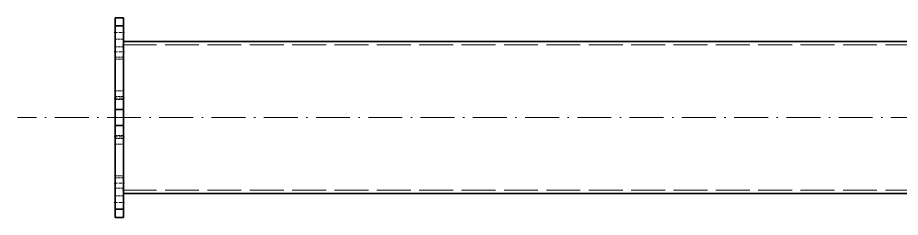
# Model space of a CAD drawing. Extents: x 71 to 1149, y 128 to 824.
# Drawn here: x 71.4 to 383.9, y 141.8 to 212.4 of the extents above; entities that cross this region are included whole.
import ezdxf

# ---------------------------------------------------------------- set-up
doc = ezdxf.new("R2010")
doc.units = 0
doc.linetypes.add('DASHDOT', pattern=[18.5, 12, -3, 0.5, -3])
doc.linetypes.add('DASHED', pattern=[15, 12, -3])

msp = doc.modelspace()

# ---------------------------------------------------------------- linework, layer by layer
at = {"color": 7, "lineweight": 35}
for p, q in [((105.91, 212.42), (105.91, 209.55)), ((108.91, 212.42), (105.91, 212.42)), ((105.91, 179.97), (105.91, 209.55)), ((105.91, 209.55), (108.91, 209.55)), ((108.91, 212.42), (108.91, 209.55)), ((108.91, 179.97), (108.91, 209.55)), ((450.61, 204.01), (108.91, 204.01)), ((105.91, 179.97), (108.91, 179.97)), ((105.91, 179.97), (105.91, 174.25)), ((108.91, 179.97), (108.91, 174.25)), ((105.91, 144.68), (105.91, 174.25)), ((105.91, 174.25), (108.91, 174.25)), ((108.91, 144.68), (108.91, 174.25)), ((450.61, 150.21), (108.91, 150.21)), ((105.91, 144.68), (108.91, 144.68)), ((105.91, 144.68), (105.91, 141.8)), ((108.91, 144.68), (108.91, 141.8)), ((108.91, 141.8), (105.91, 141.8)), ((108.91, 141.8), (105.91, 141.8))]:
    msp.add_line(p, q, dxfattribs=at)
at = {"color": 7, "linetype": 'DASHED', "lineweight": 13, "ltscale": 0.075}
for p, q in [((108.91, 212.42), (105.91, 212.42)), ((105.91, 212.41), (108.91, 212.41)), ((105.91, 209.67), (108.91, 209.67)), ((105.91, 209.67), (108.91, 209.67)), ((108.91, 209.56), (105.91, 209.56)), ((108.91, 209.56), (105.91, 209.56)), ((105.91, 209.55), (108.91, 209.55)), ((108.91, 204.79), (105.91, 204.79)), ((108.91, 204.79), (105.91, 204.79)), ((108.91, 202.13), (105.91, 202.13)), ((108.91, 202.13), (105.91, 202.13)), ((108.91, 198.45), (105.91, 198.45)), ((108.91, 198.45), (105.91, 198.45)), ((105.91, 197.79), (108.91, 197.79)), ((105.91, 197.79), (108.91, 197.79)), ((105.91, 186.49), (108.91, 186.49)), ((105.91, 186.49), (108.91, 186.49)), ((108.91, 184.54), (105.91, 184.54)), ((108.91, 184.54), (105.91, 184.54)), ((108.91, 183.45), (105.91, 183.45)), ((108.91, 183.45), (105.91, 183.45)), ((105.91, 179.97), (108.91, 179.97)), ((105.91, 174.25), (108.91, 174.25)), ((108.91, 170.78), (105.91, 170.78)), ((108.91, 170.78), (105.91, 170.78)), ((108.91, 169.69), (105.91, 169.69)), ((108.91, 169.69), (105.91, 169.69)), ((105.91, 167.73), (108.91, 167.73)), ((105.91, 167.73), (108.91, 167.73)), ((105.91, 156.43), (108.91, 156.43)), ((105.91, 156.43), (108.91, 156.43)), ((108.91, 155.77), (105.91, 155.77)), ((108.91, 155.77), (105.91, 155.77)), ((108.91, 152.09), (105.91, 152.09)), ((108.91, 152.09), (105.91, 152.09)), ((108.91, 149.44), (105.91, 149.44)), ((108.91, 149.44), (105.91, 149.44)), ((105.91, 144.68), (108.91, 144.68)), ((108.91, 144.67), (105.91, 144.67)), ((108.91, 144.67), (105.91, 144.67)), ((105.91, 144.55), (108.91, 144.55)), ((105.91, 144.55), (108.91, 144.55)), ((105.91, 141.82), (108.91, 141.82))]:
    msp.add_line(p, q, dxfattribs=at)
at = {"color": 7, "linetype": 'DASHDOT', "lineweight": 13, "ltscale": 0.089999}
for p, q in [((105.61, 207.17), (109.21, 207.17)), ((105.61, 200.29), (109.21, 200.29)), ((105.61, 183.99), (109.21, 183.99)), ((105.61, 170.23), (109.21, 170.23)), ((105.61, 153.93), (109.21, 153.93)), ((105.61, 147.05), (109.21, 147.05))]:
    msp.add_line(p, q, dxfattribs=at)
at = {"color": 7, "linetype": 'DASHED', "lineweight": 13}
for p, q in [((450.61, 202.81), (105.91, 202.81)), ((450.61, 151.41), (105.91, 151.41))]:
    msp.add_line(p, q, dxfattribs=at)
at = {"color": 7, "linetype": 'DASHDOT', "lineweight": 13}
msp.add_line((485.08, 177.11), (71.44, 177.11), dxfattribs=at)

doc.saveas('drawing.dxf')
